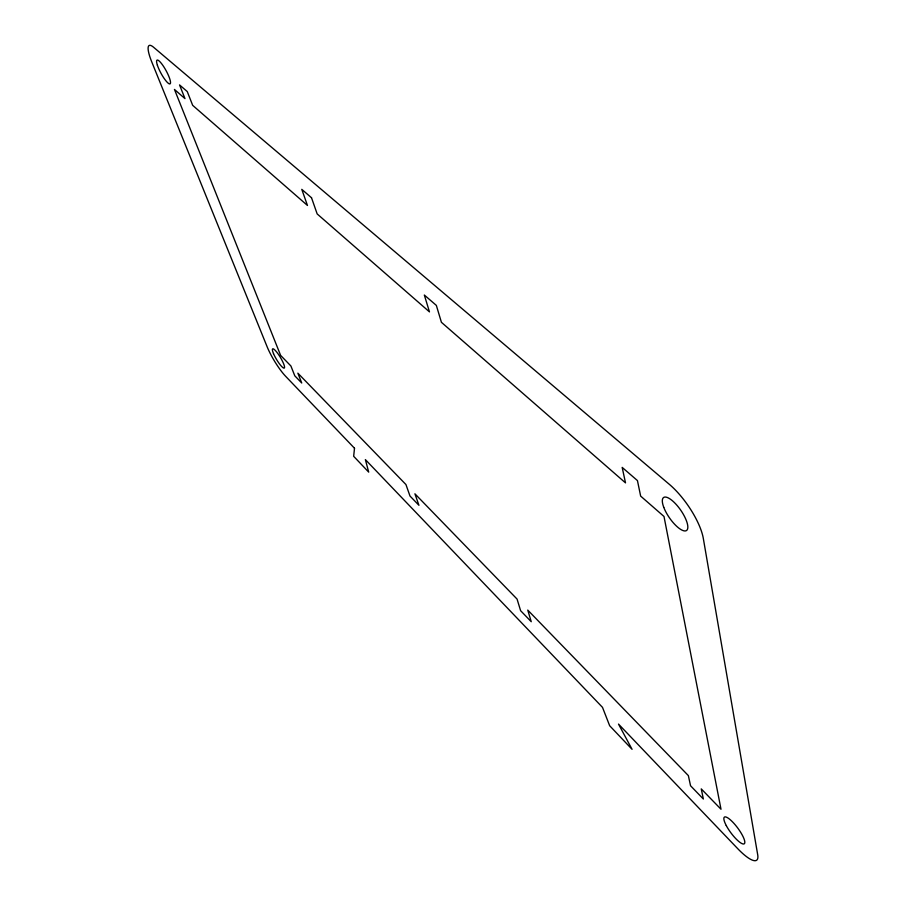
<?xml version="1.0" encoding="UTF-8"?>
<svg xmlns="http://www.w3.org/2000/svg" width="906" height="906" viewBox="0 0 906 906"><rect width="100%" height="100%" fill="white"/><g stroke="black" fill="none" stroke-linecap="round" stroke-linejoin="round"><path stroke-width="1.36" d="M354.506 448.244L353.668 456.296L368.708 472.128L365.367 459.602L602.501 707.371L609.659 725.729L632.071 749.319L618.504 724.087L737.677 848.616A37.01 9.275 53.3 0 0 757.688 854.675L703.328 538.504A44.677 15.164 55.2 0 0 669.443 484.427L153.624 47.282A30.091 6.376 61.3 0 0 151.71 61.789L267.1 346.704A24.994 4.824 58.9 0 0 285.594 376.25L354.506 448.244M311.517 197.757L301.777 189.354L307.462 205.458L192.672 105.334L187.259 91.563L179.547 84.915L184.983 98.618L174.462 89.445L280.622 355.401L290.905 365.99L294.79 375.82L301.732 383.012L297.859 373.159L405.945 484.551L409.988 496.024L418.934 505.299L414.914 493.804L517.066 599.081L520.61 610.689L531.244 621.709L527.756 610.089L688.367 775.615L690.542 785.751L703.35 799.013L701.255 788.888L721.006 809.251L663.996 516.465L640.655 496.103L637.439 480.576L622.173 467.394L625.502 482.875L441.415 322.31L436.341 305.39L424.325 295.028L429.467 311.89L317.168 213.929L311.517 197.757M157.384 65.209A13.533 2.865 61.3 0 0 169.445 83.907A13.533 2.865 61.3 0 0 163.85 66.874A13.533 2.865 61.3 0 0 157.384 65.209M273.499 353.589A11.246 2.174 58.9 0 0 284.02 368.153A11.246 2.174 58.9 0 0 277.893 353.634A11.246 2.174 58.9 0 0 273.499 353.589M726.261 825.559A16.659 4.179 53.3 0 0 744.177 843.86A16.659 4.179 53.3 0 0 732.546 821.901A16.659 4.179 53.3 0 0 726.261 825.559M663.758 507.315A20.102 6.818 55.2 0 0 685.831 530.837A20.102 6.818 55.2 0 0 675.616 503.827A20.102 6.818 55.2 0 0 663.758 507.315"/></g></svg>
